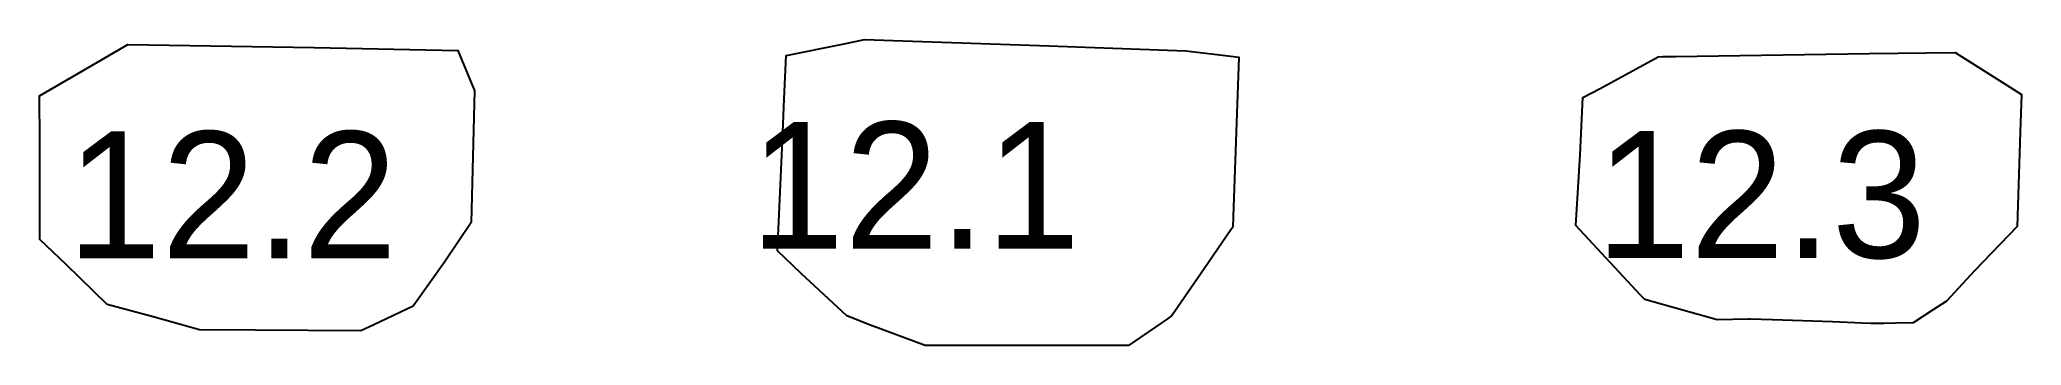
# Model space of a CAD drawing. Extents: x 62.1 to 140.2, y 24.2 to 36.3.
import ezdxf

# ---------------------------------------------------------------- set-up
doc = ezdxf.new("R2010")
doc.units = 0
doc.layers.get('0').update_dxf_attribs({"color": 255, "linetype": 'CONTINUOUS'})

msp = doc.modelspace()

# ---------------------------------------------------------------- linework, layer by layer
at = {"color": 1}
for points in [[(75.3179, 25.0364), (74.8039, 24.8018), (70.638, 24.8236), (68.4507, 24.8351), (66.6259, 25.3491), (64.8119, 25.8326), (63.1879, 27.4096), (62.157, 28.3958), (62.1577, 29.1081), (62.1573, 30.0508), (62.153, 32.2485), (62.147, 34.0669), (63.8641, 35.0571), (65.617, 36.089), (72.9608, 35.9622), (78.6234, 35.848), (79.1644, 34.551), (79.2785, 34.2721), (79.2424, 32.7101), (79.1582, 29.074), (78.1046, 27.5073), (76.8727, 25.7693)], [(108.032, 27.2412), (106.871, 25.5521), (106.767, 25.3993), (106.593, 25.2732), (105.053, 24.2254), (101.933, 24.2249), (97.0402, 24.2242), (94.8454, 25.033), (93.9534, 25.3852), (92.1628, 27.0635), (91.2263, 27.9467), (91.3291, 30.2726), (91.4147, 32.3024), (91.4876, 33.9404), (91.56, 35.6549), (93.8541, 36.1157), (94.6547, 36.2768), (96.1562, 36.2274), (101.927, 36.0254), (107.314, 35.8399), (108.548, 35.6963), (109.401, 35.5914), (109.179, 29.299), (109.165, 28.8882), (109.086, 28.7747)], [(134.838, 25.0903), (134.293, 25.0815), (133.97, 25.0971), (132.799, 25.1535), (130.438, 25.2271), (129.55, 25.2548), (129.473, 25.2536), (128.256, 25.234), (125.773, 25.9225), (125.399, 26.0264), (125.234, 26.1976), (122.682, 28.9521), (122.849, 31.7342), (122.961, 33.9958), (123.645, 34.3444), (125.932, 35.6024), (126.115, 35.6053), (126.607, 35.6135), (134.246, 35.7311), (137.625, 35.7721), (139.77, 34.4137), (140.24, 34.1078), (140.193, 32.6242), (140.079, 28.9152), (138.391, 27.1623), (137.293, 25.968), (136.736, 25.6101), (135.981, 25.1086), (135.275, 25.0973)]]:
    msp.add_lwpolyline(points, close=True, dxfattribs=at)

# ---------------------------------------------------------------- texts
for s, p in [('12.1', (90.1412, 28.0352)), ('12.2', (63.2279, 27.6583)), ('12.3', (123.474, 27.6729))]:
    msp.add_text(s, height=5).set_placement(p)

doc.saveas('drawing.dxf')
